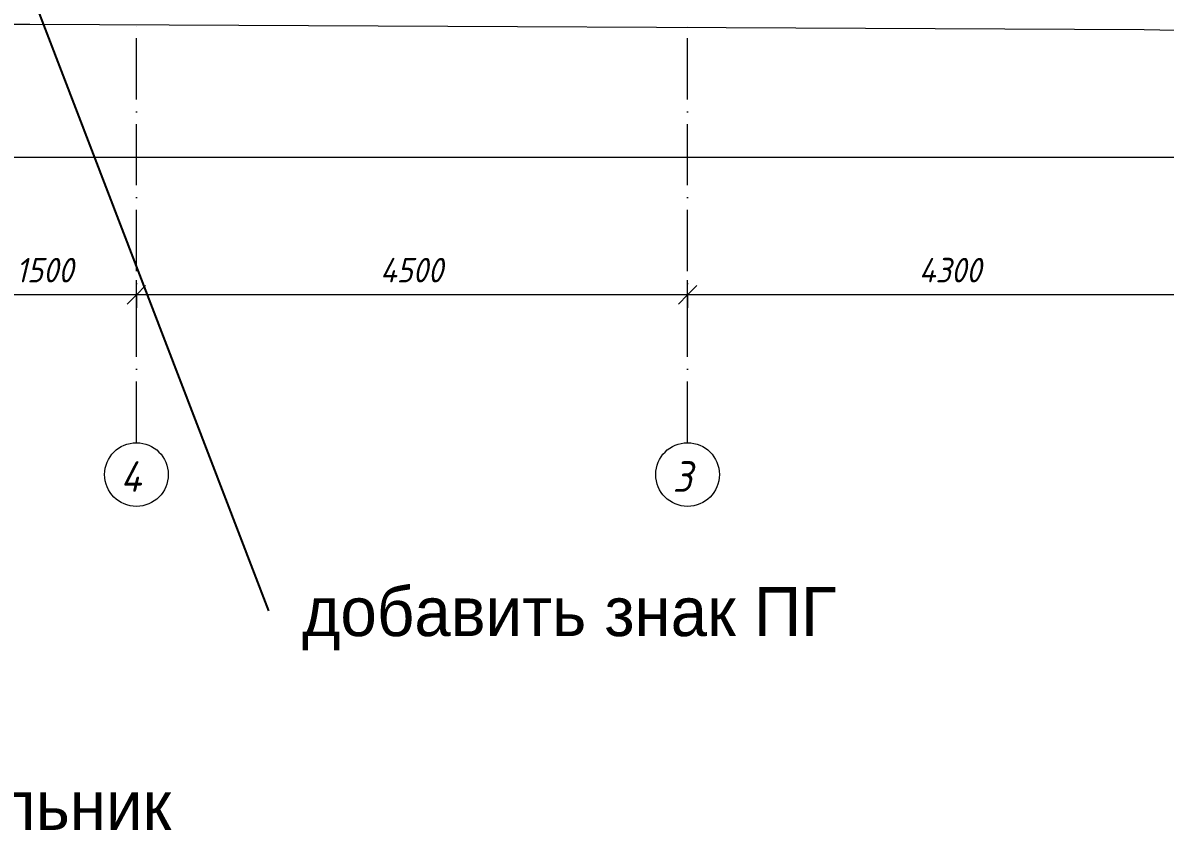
# Model space of a CAD drawing. Header units: millimetres. Extents: x 3914 to 319671, y -18248 to 19136.
# Drawn here: x 302488 to 311816, y -6716 to -14 of the extents above; entities that cross this region are included whole.
import ezdxf

# ---------------------------------------------------------------- set-up
doc = ezdxf.new("R2010")
doc.units = ezdxf.units.MM
doc.linetypes.add('50_200_ШТРИХ_1Т_ш5_п1_п1_', pattern=[700, 500, -100, 0, -100])
for name, color, linetype, lineweight in [('A-ANNO-DIMS', 7, 'Continuous', 9), ('A-ANNO-DIMS-100', 7, 'Continuous', 9), ('A-DETL-2', 7, 'Continuous', 5), ('Оси', 7, 'Continuous', 9), ('Оси-1', 7, '50_200_ШТРИХ_1Т_ш5_п1_п1_', 9)]:
    doc.layers.add(name, color=color, linetype=linetype, lineweight=lineweight)
doc.styles.add('ISOCPEUR_I_2', font='isocpeui.ttf', dxfattribs={"width": 0.9, "height": 250})
doc.styles.add('ISOCPEUR_I_3', font='isocpeui.ttf', dxfattribs={"width": 0.9, "height": 200})
doc.dimstyles.new('ISO-2_0_0_9К_Средний_с_подложкой', dxfattribs={"dimscale": 304.8, "dimtxt": 199.196235, "dimasz": 0.492126, "dimexe": 0.393701, "dimexo": 0, "dimgap": 0.131234, "dimtad": 1, "dimdec": 0, "dimzin": 0, "dimdsep": 46, "dimtxsty": 'ISOCPEUR_I_3', "dimblk1": 'OBLIQUE', "dimblk2": 'OBLIQUE', "dimsah": 1, "dimcen": 0.09, "dimdle": 0.393701, "dimazin": 0, "dimtfac": 1, "dimtdec": 4, "dimtix": 1, "dimtmove": 0, "dimatfit": 3, "dimfxl": 1, "dimtvp": 1, "dimtfill": 1, "dimtolj": 1, "dimtzin": 0, "dimarcsym": 2})

# ---------------------------------------------------------------- blocks, each defined once
blk = doc.blocks.new('Ось сетки - Круг_Ø6_00__ISO-2_5_0_9K_ кружки поменьше-23056867-АР2_ТР1_Фасад ___-1')
at = {"layer": 'Оси'}
blk.add_circle((-110, -3700), 260, dxfattribs=at)
blk = doc.blocks.new('DIMBLOCK46-АР2_ТР1_Фасад ___-1')
at = {"layer": 'A-ANNO-DIMS-100', "transparency": 16777216}
for p, q in [((307915.9, -2339.3), (307915.9, -2113.2)), ((312215.9, -2339.3), (312215.9, -2113.2)), ((312215.9, -2233.2), (307915.9, -2233.2)), ((307915.9, -2233.2), (307915.9, -2339.3)), ((312215.9, -2233.2), (312215.9, -2339.3))]:
    blk.add_line(p, q, dxfattribs=at)
at = {"layer": 'A-ANNO-DIMS-100', "lineweight": 20, "transparency": 16777216}
for p, q in [((307915.9, -2233.2), (307840.9, -2308.2)), ((307915.9, -2233.2), (307990.9, -2158.2)), ((312215.9, -2233.2), (312140.9, -2308.2)), ((312215.9, -2233.2), (312290.9, -2158.2))]:
    blk.add_line(p, q, dxfattribs=at)
at = {"layer": 'A-ANNO-DIMS-100', "color": 0, "transparency": 16777216, "insert": (309805.4, -1931.9), "char_height": 200, "width": 625.17, "attachment_point": 1, "line_spacing_factor": 1.149209, "style": 'ISOCPEUR_I_3', "bg_fill": 3, "box_fill_scale": 1.25, "bg_fill_color": 256, "bg_fill_true_color": 13158600, "bg_fill_transparency": 0}
blk.add_mtext('4300', dxfattribs=at)
blk = doc.blocks.new('_Oblique')
at = {"color": 0, "linetype": 'ByBlock', "lineweight": -2}
blk.add_line((-0.5, -0.5), (0.5, 0.5), dxfattribs=at)
blk = doc.blocks.new('DIMBLOCK47-АР2_ТР1_Фасад ___-1')
at = {"layer": 'A-ANNO-DIMS-100', "transparency": 16777216}
for p, q in [((303415.9, -2339.3), (303415.9, -2113.2)), ((307915.9, -2339.3), (307915.9, -2113.2)), ((307915.9, -2233.2), (303415.9, -2233.2)), ((303415.9, -2233.2), (303415.9, -2339.3)), ((307915.9, -2233.2), (307915.9, -2339.3))]:
    blk.add_line(p, q, dxfattribs=at)
at = {"layer": 'A-ANNO-DIMS-100', "lineweight": 20, "transparency": 16777216}
for p, q in [((303415.9, -2233.2), (303340.9, -2308.2)), ((303415.9, -2233.2), (303490.9, -2158.2)), ((307915.9, -2233.2), (307840.9, -2308.2)), ((307915.9, -2233.2), (307990.9, -2158.2))]:
    blk.add_line(p, q, dxfattribs=at)
at = {"layer": 'A-ANNO-DIMS-100', "color": 0, "transparency": 16777216, "insert": (305405.4, -1931.9), "char_height": 200, "width": 625.17, "attachment_point": 1, "line_spacing_factor": 1.149209, "style": 'ISOCPEUR_I_3', "bg_fill": 3, "box_fill_scale": 1.25, "bg_fill_color": 256, "bg_fill_true_color": 13158600, "bg_fill_transparency": 0}
blk.add_mtext('4500', dxfattribs=at)
blk = doc.blocks.new('DIMBLOCK48-АР2_ТР1_Фасад ___-1')
at = {"layer": 'A-ANNO-DIMS-100', "transparency": 16777216}
for p, q in [((301915.9, -2339.3), (301915.9, -2113.2)), ((303415.9, -2339.3), (303415.9, -2113.2)), ((303415.9, -2233.2), (301915.9, -2233.2)), ((301915.9, -2233.2), (301915.9, -2339.3)), ((303415.9, -2233.2), (303415.9, -2339.3))]:
    blk.add_line(p, q, dxfattribs=at)
at = {"layer": 'A-ANNO-DIMS-100', "lineweight": 20, "transparency": 16777216}
for p, q in [((301915.9, -2233.2), (301840.9, -2308.2)), ((301915.9, -2233.2), (301990.9, -2158.2)), ((303415.9, -2233.2), (303340.9, -2308.2)), ((303415.9, -2233.2), (303490.9, -2158.2))]:
    blk.add_line(p, q, dxfattribs=at)
at = {"layer": 'A-ANNO-DIMS-100', "color": 0, "transparency": 16777216, "insert": (302432.2, -1931.9), "char_height": 200, "width": 560.814, "attachment_point": 1, "line_spacing_factor": 1.149209, "style": 'ISOCPEUR_I_3', "bg_fill": 3, "box_fill_scale": 1.25, "bg_fill_color": 256, "bg_fill_true_color": 13158600, "bg_fill_transparency": 0}
blk.add_mtext('1500', dxfattribs=at)
blk = doc.blocks.new('DIMBLOCK86-АР2_ТР1_Фасад ___-1')
at = {"layer": 'A-ANNO-DIMS-100', "transparency": 16777216}
for p, q in [((190915.9, -1218.6), (190915.9, -992.5)), ((315815.9, -1218.6), (315815.9, -992.5)), ((315935.9, -1112.5), (190795.9, -1112.5)), ((190915.9, -1112.5), (190915.9, -1218.6)), ((315815.9, -1112.5), (315815.9, -1218.6))]:
    blk.add_line(p, q, dxfattribs=at)
at = {"layer": 'A-ANNO-DIMS-100', "lineweight": 20, "transparency": 16777216}
for p, q in [((190915.9, -1112.5), (190840.9, -1187.5)), ((190915.9, -1112.5), (190990.9, -1037.5)), ((315815.9, -1112.5), (315740.9, -1187.5)), ((315815.9, -1112.5), (315890.9, -1037.5))]:
    blk.add_line(p, q, dxfattribs=at)
at = {"layer": 'A-ANNO-DIMS-100', "color": 0, "transparency": 16777216, "insert": (252998.2, -811.2), "char_height": 200, "width": 882.593, "attachment_point": 1, "line_spacing_factor": 1.149209, "style": 'ISOCPEUR_I_3', "bg_fill": 3, "box_fill_scale": 1.25, "bg_fill_color": 256, "bg_fill_true_color": 13158600, "bg_fill_transparency": 0}
blk.add_mtext('124900', dxfattribs=at)

msp = doc.modelspace()

# ---------------------------------------------------------------- linework, layer by layer
at = {"layer": 'A-DETL-2'}
for p, q in [((302545.6, -27.8), (274015.9, -27.8)), ((311645.9, -70), (302545.6, -27.8)), ((318036.9, -200), (311645.9, -70))]:
    msp.add_line(p, q, dxfattribs=at)
at = {"layer": 'Оси-1'}
for p, q in [((303415.9, -3440), (303415.9, 0)), ((307915.9, -3440), (307915.9, 0))]:
    msp.add_line(p, q, dxfattribs=at)

# ---------------------------------------------------------------- block references
at = {"layer": 'Оси'}
for p in [(303525.9, 0), (308025.9, 0)]:
    msp.add_blockref('Ось сетки - Круг_Ø6_00__ISO-2_5_0_9K_ кружки поменьше-23056867-АР2_ТР1_Фасад ___-1', p, dxfattribs=at)

# ---------------------------------------------------------------- texts
at = {"color": 1, "char_height": 400, "attachment_point": 1}
for s, insert in [('добавить знак ПГ', (304769, -4618)), ('добавить светильник', (298419.2, -6200))]:
    msp.add_mtext_dynamic_manual_height_columns(s, width=24683, gutter_width=1, heights=[0], dxfattribs=dict(at, insert=insert))
at = {"layer": 'Оси', "char_height": 250, "attachment_point": 1, "style": 'ISOCPEUR_I_2'}
for s, insert, width in [('\\fISOCPEUR|b0|i1|c204|p34|;\\W.9;4', (303285.2, -3591.2), 223.671), ('\\fISOCPEUR|b0|i1|c204|p34|;\\W.9;3', (307794.2, -3591.2), 202.025)]:
    msp.add_mtext(s, dxfattribs=dict(at, insert=insert, width=width))

# ---------------------------------------------------------------- next in the draw order: dimensions: what is measured, and where the dimension line sits
at = {"layer": 'A-ANNO-DIMS'}
for base, p1, p2, override, picture, middle in [((190915.9, -1112.5), (315815.9, -1218.6), (190915.9, -1218.6), {"dimpost": '<>', "dimfxl": 124899.999966}, 'DIMBLOCK86-АР2_ТР1_Фасад ___-1', (253365.9, -972.5)), ((307915.9, -2233.2), (312215.9, -2339.3), (307915.9, -2339.3), {"dimpost": '<>', "dimfxl": 4299.999972}, 'DIMBLOCK46-АР2_ТР1_Фасад ___-1', (310065.9, -2093.2))]:
    dim = msp.add_linear_dim(base=base, p1=p1, p2=p2, dimstyle='ISO-2_0_0_9К_Средний_с_подложкой', override=override, dxfattribs=at)
    dim.commit()
    dim.dimension.update_dxf_attribs({"geometry": picture, "text_midpoint": middle})

# ---------------------------------------------------------------- next in the draw order: dimensions: what is measured, and where the dimension line sits
dim = msp.add_linear_dim(base=(303415.9, -2233.2), p1=(307915.9, -2339.3), p2=(303415.9, -2339.3), dimstyle='ISO-2_0_0_9К_Средний_с_подложкой', override={"dimpost": '<>', "dimfxl": 4500}, dxfattribs=at)
dim.commit()
dim.dimension.update_dxf_attribs({"geometry": 'DIMBLOCK47-АР2_ТР1_Фасад ___-1', "text_midpoint": (305665.9, -2093.2)})

# ---------------------------------------------------------------- next in the draw order: dimensions: what is measured, and where the dimension line sits
dim = msp.add_linear_dim(base=(301915.9, -2233.2), p1=(303415.9, -2339.3), p2=(301915.9, -2339.3), dimstyle='ISO-2_0_0_9К_Средний_с_подложкой', override={"dimpost": '<>', "dimfxl": 1500}, dxfattribs=at)
dim.commit()
dim.dimension.update_dxf_attribs({"geometry": 'DIMBLOCK48-АР2_ТР1_Фасад ___-1', "text_midpoint": (302665.9, -2093.2)})

# ---------------------------------------------------------------- next in the draw order: linework, layer by layer
at = {"color": 1}
msp.add_line((301640.7, 2613.5), (304495, -4811), dxfattribs=at)

doc.saveas('drawing.dxf')
